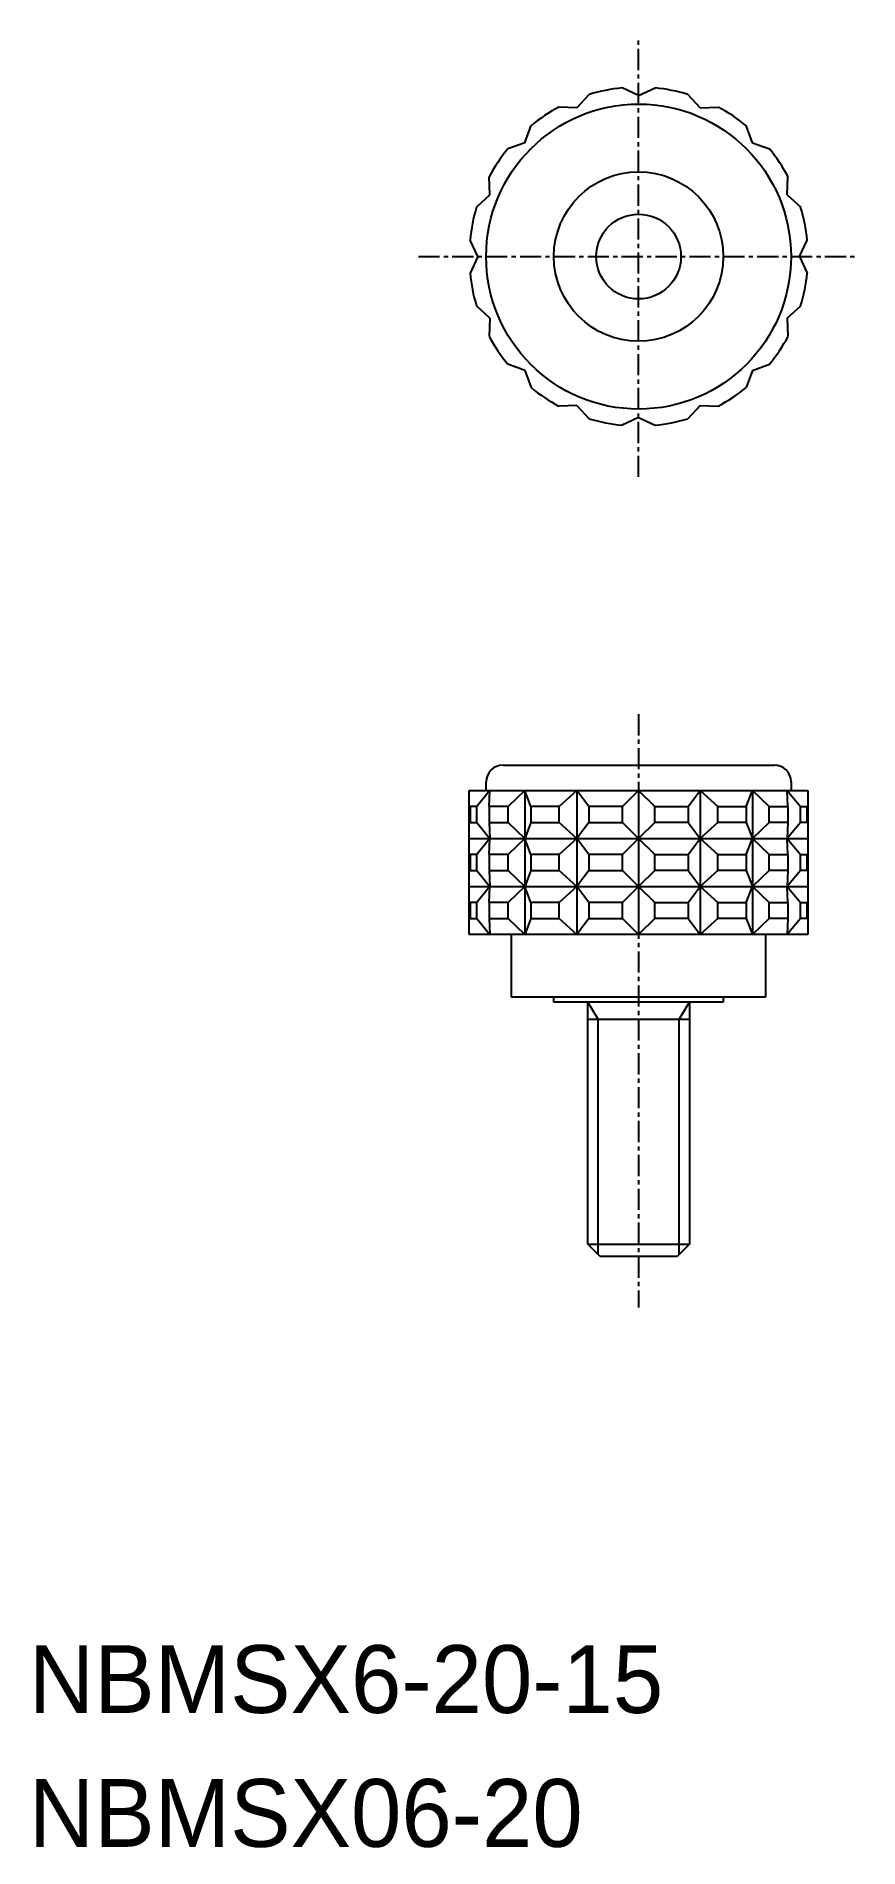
# Model space of a CAD drawing. Extents: x -14084 to -14035, y -153 to -46.
import ezdxf

# ---------------------------------------------------------------- set-up
doc = ezdxf.new("R2010")
doc.units = 0
doc.linetypes.add('CENTER', pattern=[2, 1.25, -0.25, 0.25, -0.25])
doc.layers.get('0').update_dxf_attribs({"linetype": 'CONTINUOUS'})
doc.layers.add('CENTER', color=1, linetype='CENTER')

msp = doc.modelspace()

# ---------------------------------------------------------------- linework, layer by layer
at = {"color": 7, "linetype": 'CONTINUOUS'}
for p, q in [((-14048.1, -49.33), (-14049.07, -48.88)), ((-14048.1, -49.33), (-14047.13, -48.88)), ((-14051.74, -50.05), (-14052.81, -50.01)), ((-14051.74, -50.05), (-14051.01, -49.26)), ((-14044.46, -50.05), (-14045.19, -49.26)), ((-14044.46, -50.05), (-14043.39, -50.01)), ((-14054.82, -52.11), (-14054.45, -51.1)), ((-14041.38, -52.11), (-14041.75, -51.1)), ((-14054.82, -52.11), (-14055.82, -52.48)), ((-14041.38, -52.11), (-14040.38, -52.48)), ((-14056.88, -55.19), (-14056.92, -54.12)), ((-14039.32, -55.19), (-14039.28, -54.12)), ((-14056.88, -55.19), (-14057.67, -55.92)), ((-14039.32, -55.19), (-14038.53, -55.92)), ((-14057.6, -58.83), (-14058.05, -57.86)), ((-14038.6, -58.83), (-14038.15, -57.86)), ((-14057.6, -58.83), (-14058.05, -59.8)), ((-14038.6, -58.83), (-14038.15, -59.8)), ((-14056.88, -62.46), (-14057.67, -61.74)), ((-14039.32, -62.46), (-14038.53, -61.74)), ((-14056.88, -62.46), (-14056.92, -63.53)), ((-14039.32, -62.46), (-14039.28, -63.53)), ((-14054.82, -65.55), (-14055.82, -65.18)), ((-14041.38, -65.55), (-14040.38, -65.18)), ((-14054.82, -65.55), (-14054.45, -66.55)), ((-14041.38, -65.55), (-14041.75, -66.55)), ((-14051.74, -67.61), (-14052.81, -67.65)), ((-14051.74, -67.61), (-14051.01, -68.4)), ((-14048.1, -68.33), (-14049.07, -68.78)), ((-14048.1, -68.33), (-14047.13, -68.78)), ((-14044.46, -67.61), (-14045.19, -68.4)), ((-14044.46, -67.61), (-14043.39, -67.65)), ((-14056.1, -88.83), (-14040.1, -88.83)), ((-14058.1, -98.83), (-14058.1, -90.33)), ((-14058.1, -90.33), (-14038.1, -90.33)), ((-14056.88, -90.33), (-14057.65, -91.27)), ((-14057.1, -90.33), (-14057.1, -89.83)), ((-14056.92, -91.27), (-14056.88, -90.33)), ((-14054.82, -90.33), (-14055.8, -91.27)), ((-14054.82, -90.33), (-14054.82, -98.83)), ((-14054.46, -91.27), (-14054.82, -90.33)), ((-14051.74, -90.33), (-14052.78, -91.27)), ((-14051.74, -90.33), (-14051.74, -98.83)), ((-14051.03, -91.27), (-14051.74, -90.33)), ((-14049.05, -91.27), (-14048.1, -90.33)), ((-14047.15, -91.27), (-14048.1, -90.33)), ((-14048.1, -90.33), (-14048.1, -98.83)), ((-14045.17, -91.27), (-14044.46, -90.33)), ((-14044.46, -90.33), (-14043.42, -91.27)), ((-14044.46, -90.33), (-14044.46, -98.83)), ((-14041.74, -91.27), (-14041.38, -90.33)), ((-14041.38, -90.33), (-14040.4, -91.27)), ((-14041.38, -90.33), (-14041.38, -98.83)), ((-14039.32, -90.33), (-14038.55, -91.27)), ((-14039.28, -91.27), (-14039.32, -90.33)), ((-14039.1, -89.83), (-14039.1, -90.33)), ((-14038.1, -90.33), (-14038.1, -98.83)), ((-14057.65, -92.22), (-14056.88, -93.16)), ((-14056.92, -92.22), (-14056.88, -93.16)), ((-14055.8, -92.22), (-14054.82, -93.16)), ((-14054.46, -92.22), (-14054.82, -93.16)), ((-14052.78, -92.22), (-14051.74, -93.16)), ((-14051.03, -92.22), (-14051.74, -93.16)), ((-14049.05, -92.22), (-14048.1, -93.16)), ((-14047.15, -92.22), (-14048.1, -93.16)), ((-14045.17, -92.22), (-14044.46, -93.16)), ((-14043.42, -92.22), (-14044.46, -93.16)), ((-14041.74, -92.22), (-14041.38, -93.16)), ((-14040.4, -92.22), (-14041.38, -93.16)), ((-14038.55, -92.22), (-14039.32, -93.16)), ((-14039.28, -92.22), (-14039.32, -93.16)), ((-14058.1, -93.16), (-14038.1, -93.16)), ((-14056.88, -93.16), (-14057.65, -94.11)), ((-14056.92, -94.11), (-14056.88, -93.16)), ((-14054.82, -93.16), (-14055.8, -94.11)), ((-14054.46, -94.11), (-14054.82, -93.16)), ((-14051.74, -93.16), (-14052.78, -94.11)), ((-14051.03, -94.11), (-14051.74, -93.16)), ((-14049.05, -94.11), (-14048.1, -93.16)), ((-14047.15, -94.11), (-14048.1, -93.16)), ((-14045.17, -94.11), (-14044.46, -93.16)), ((-14044.46, -93.16), (-14043.42, -94.11)), ((-14041.74, -94.11), (-14041.38, -93.16)), ((-14041.38, -93.16), (-14040.4, -94.11)), ((-14039.28, -94.11), (-14039.32, -93.16)), ((-14039.32, -93.16), (-14038.55, -94.11)), ((-14057.65, -95.05), (-14056.88, -96)), ((-14056.92, -95.05), (-14056.88, -96)), ((-14055.8, -95.05), (-14054.82, -96)), ((-14054.46, -95.05), (-14054.82, -96)), ((-14052.78, -95.05), (-14051.74, -96)), ((-14051.03, -95.05), (-14051.74, -96)), ((-14049.05, -95.05), (-14048.1, -96)), ((-14047.15, -95.05), (-14048.1, -96)), ((-14045.17, -95.05), (-14044.46, -96)), ((-14043.42, -95.05), (-14044.46, -96)), ((-14041.74, -95.05), (-14041.38, -96)), ((-14040.4, -95.05), (-14041.38, -96)), ((-14039.28, -95.05), (-14039.32, -96)), ((-14038.55, -95.05), (-14039.32, -96)), ((-14058.1, -96), (-14038.1, -96)), ((-14056.88, -96), (-14057.65, -96.94)), ((-14056.92, -96.94), (-14056.88, -96)), ((-14054.82, -96), (-14055.8, -96.94)), ((-14054.46, -96.94), (-14054.82, -96)), ((-14051.74, -96), (-14052.78, -96.94)), ((-14051.03, -96.94), (-14051.74, -96)), ((-14049.05, -96.94), (-14048.1, -96)), ((-14047.15, -96.94), (-14048.1, -96)), ((-14045.17, -96.94), (-14044.46, -96)), ((-14044.46, -96), (-14043.42, -96.94)), ((-14041.74, -96.94), (-14041.38, -96)), ((-14041.38, -96), (-14040.4, -96.94)), ((-14039.28, -96.94), (-14039.32, -96)), ((-14039.32, -96), (-14038.55, -96.94)), ((-14057.65, -97.88), (-14056.88, -98.83)), ((-14056.92, -97.88), (-14056.88, -98.83)), ((-14055.8, -97.88), (-14054.82, -98.83)), ((-14054.46, -97.88), (-14054.82, -98.83)), ((-14052.78, -97.88), (-14051.74, -98.83)), ((-14051.03, -97.88), (-14051.74, -98.83)), ((-14049.05, -97.88), (-14048.1, -98.83)), ((-14047.15, -97.88), (-14048.1, -98.83)), ((-14045.17, -97.88), (-14044.46, -98.83)), ((-14043.42, -97.88), (-14044.46, -98.83)), ((-14041.74, -97.88), (-14041.38, -98.83)), ((-14040.4, -97.88), (-14041.38, -98.83)), ((-14039.28, -97.88), (-14039.32, -98.83)), ((-14038.55, -97.88), (-14039.32, -98.83)), ((-14058.1, -98.83), (-14058.1, -98.83)), ((-14038.1, -98.83), (-14058.1, -98.83)), ((-14055.6, -102.53), (-14055.6, -98.83)), ((-14040.6, -98.83), (-14040.6, -102.53)), ((-14053.1, -102.53), (-14055.6, -102.53)), ((-14043.1, -102.53), (-14053.1, -102.53)), ((-14053.1, -102.83), (-14053.1, -102.53)), ((-14040.6, -102.53), (-14043.1, -102.53)), ((-14043.1, -102.53), (-14043.1, -102.83)), ((-14043.1, -102.83), (-14053.1, -102.83)), ((-14051.1, -117.1), (-14051.1, -102.83)), ((-14045.1, -102.83), (-14045.1, -117.1)), ((-14051.1, -103.83), (-14045.1, -103.83)), ((-14051.1, -117.1), (-14045.1, -117.1)), ((-14050.37, -117.83), (-14051.1, -117.1)), ((-14045.1, -117.1), (-14045.83, -117.83)), ((-14045.83, -117.83), (-14050.37, -117.83))]:
    msp.add_line(p, q, dxfattribs=at)
at = {"color": 3}
for p, q in [((-14050.49, -103.83), (-14051.1, -102.83)), ((-14045.71, -103.83), (-14045.1, -102.83)), ((-14050.49, -117.71), (-14050.49, -103.83)), ((-14045.71, -117.71), (-14045.71, -103.83))]:
    msp.add_line(p, q, dxfattribs=at)
at = {"color": 7, "linetype": 'CONTINUOUS'}
for points in [[(-14057.65, -91.27), (-14058.04, -91.27), (-14058.04, -92.22), (-14057.65, -92.22)], [(-14055.8, -91.27), (-14056.92, -91.27), (-14056.92, -92.22), (-14055.8, -92.22)], [(-14052.78, -91.27), (-14054.46, -91.27), (-14054.46, -92.22), (-14052.78, -92.22)], [(-14049.05, -91.27), (-14051.03, -91.27), (-14051.03, -92.22), (-14049.05, -92.22)], [(-14047.15, -91.27), (-14045.17, -91.27), (-14045.17, -92.22), (-14047.15, -92.22)], [(-14043.42, -91.27), (-14041.74, -91.27), (-14041.74, -92.22), (-14043.42, -92.22)], [(-14040.4, -91.27), (-14039.28, -91.27), (-14039.28, -92.22), (-14040.4, -92.22)], [(-14038.55, -91.27), (-14038.16, -91.27), (-14038.16, -92.22), (-14038.55, -92.22)], [(-14057.65, -94.11), (-14058.04, -94.11), (-14058.04, -95.05), (-14057.65, -95.05)], [(-14055.8, -94.11), (-14056.92, -94.11), (-14056.92, -95.05), (-14055.8, -95.05)], [(-14052.78, -94.11), (-14054.46, -94.11), (-14054.46, -95.05), (-14052.78, -95.05)], [(-14049.05, -94.11), (-14051.03, -94.11), (-14051.03, -95.05), (-14049.05, -95.05)], [(-14047.15, -94.11), (-14045.17, -94.11), (-14045.17, -95.05), (-14047.15, -95.05)], [(-14043.42, -94.11), (-14041.74, -94.11), (-14041.74, -95.05), (-14043.42, -95.05)], [(-14040.4, -94.11), (-14039.28, -94.11), (-14039.28, -95.05), (-14040.4, -95.05)], [(-14038.55, -94.11), (-14038.16, -94.11), (-14038.16, -95.05), (-14038.55, -95.05)], [(-14057.65, -96.94), (-14058.04, -96.94), (-14058.04, -97.88), (-14057.65, -97.88)], [(-14055.8, -96.94), (-14056.92, -96.94), (-14056.92, -97.88), (-14055.8, -97.88)], [(-14052.78, -96.94), (-14054.46, -96.94), (-14054.46, -97.88), (-14052.78, -97.88)], [(-14049.05, -96.94), (-14051.03, -96.94), (-14051.03, -97.88), (-14049.05, -97.88)], [(-14047.15, -96.94), (-14045.17, -96.94), (-14045.17, -97.88), (-14047.15, -97.88)], [(-14043.42, -96.94), (-14041.74, -96.94), (-14041.74, -97.88), (-14043.42, -97.88)], [(-14040.4, -96.94), (-14039.28, -96.94), (-14039.28, -97.88), (-14040.4, -97.88)], [(-14038.55, -96.94), (-14038.16, -96.94), (-14038.16, -97.88), (-14038.55, -97.88)]]:
    msp.add_lwpolyline(points, close=True, dxfattribs=at)
for radius in [9, 5, 2.5]:
    msp.add_circle((-14048.1, -58.83), radius, dxfattribs=at)
for centre, radius, start, end in [((-14048.1, -58.83), 10, 95.5718, 106.9282), ((-14048.1, -58.83), 10, 73.0718, 84.4282), ((-14048.1, -58.83), 10, 118.0718, 129.4282), ((-14048.1, -58.83), 10, 50.5718, 61.9282), ((-14048.1, -58.83), 10, 140.5718, 151.9282), ((-14048.1, -58.83), 10, 28.0718, 39.4282), ((-14048.1, -58.83), 10, 163.0718, 174.4282), ((-14048.1, -58.83), 10, 5.5718, 16.9282), ((-14048.1, -58.83), 10, 185.5718, 196.9282), ((-14048.1, -58.83), 10, 343.0718, 354.4282), ((-14048.1, -58.83), 10, 208.0718, 219.4282), ((-14048.1, -58.83), 10, 320.5718, 331.9282), ((-14048.1, -58.83), 10, 230.5718, 241.9282), ((-14048.1, -58.83), 10, 298.0718, 309.4282), ((-14048.1, -58.83), 10, 253.0718, 264.4282), ((-14048.1, -58.83), 10, 275.5718, 286.9282), ((-14056.1, -89.83), 1, 90, 180), ((-14040.1, -89.83), 1, 0, 90)]:
    msp.add_arc(centre, radius, start, end, dxfattribs=at)
at = {"layer": 'CENTER', "color": 1, "linetype": 'CENTER'}
for p, q in [((-14048.1, -71.83), (-14048.1, -45.83)), ((-14061.1, -58.83), (-14035.1, -58.83)), ((-14048.1, -85.83), (-14048.1, -120.83))]:
    msp.add_line(p, q, dxfattribs=at)

# ---------------------------------------------------------------- texts
at = {"color": 7, "linetype": 'CONTINUOUS'}
for s, p in [('NBMSX6-20-15', (-14084.1, -144.76)), ('NBMSX06-20', (-14084.1, -152.66))]:
    msp.add_text(s, height=4, dxfattribs=at).set_placement(p)

doc.saveas('drawing.dxf')
